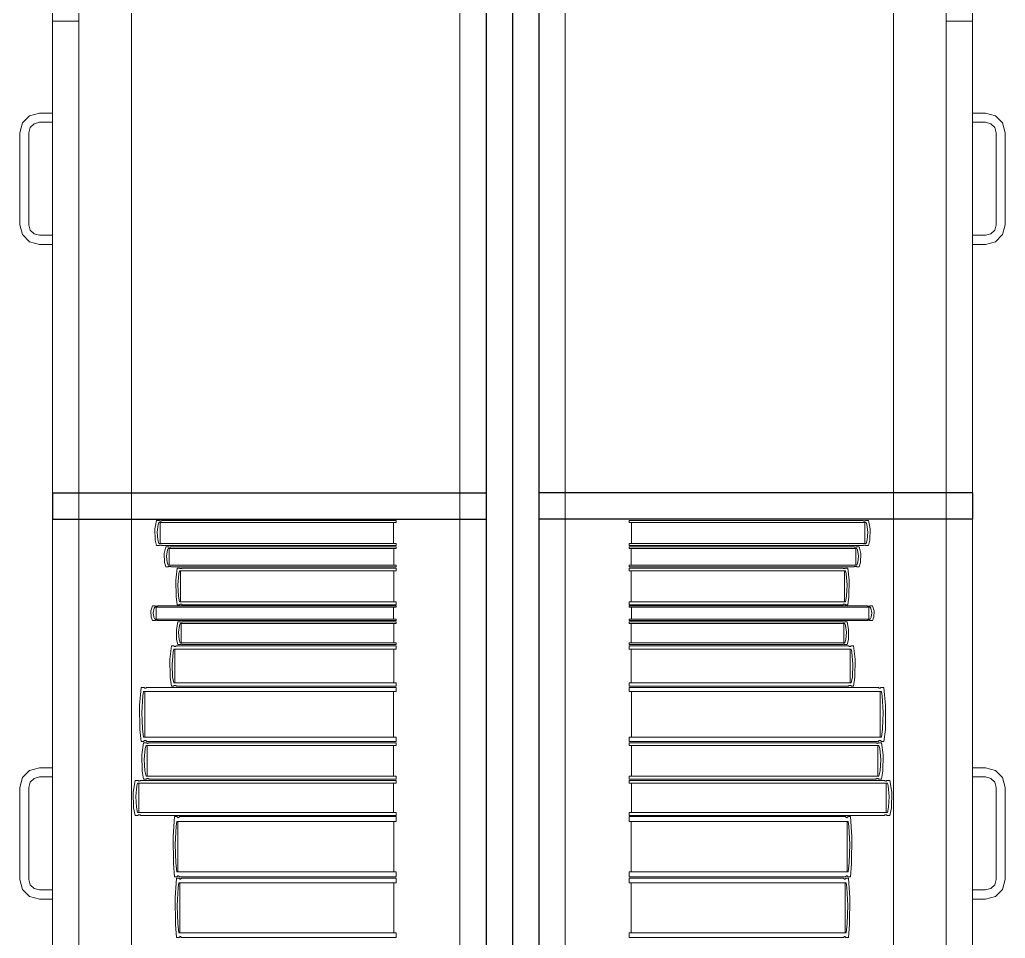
# Model space of a CAD drawing. Header units: inches. Extents: x -19 to 5698, y -728 to 92.
# Drawn here: x 288.658 to 289.408, y 17.885 to 18.584 of the extents above; entities that cross this region are included whole.
import ezdxf

# ---------------------------------------------------------------- set-up
doc = ezdxf.new("R2010")
doc.units = ezdxf.units.IN
doc.header["$MEASUREMENT"] = 0
doc.set_wipeout_variables(frame=1)
doc.linetypes.add('Wipeout_Contour', pattern=[1, 0, -1])
doc.layers.add('Interior - Mobiliario', color=7, linetype='Continuous')

msp = doc.modelspace()

# ---------------------------------------------------------------- linework, layer by layer
at = {"layer": 'Interior - Mobiliario', "color": 175, "linetype": 'Continuous', "lineweight": 13}
for p, q in [((288.70337, 17.48376), (288.70337, 18.94376)), ((289.01337, 18.94376), (289.01337, 17.48376)), ((289.05337, 18.94376), (289.05337, 17.48376)), ((289.36337, 17.48376), (289.36337, 18.94376)), ((288.68337, 18.58276), (288.70337, 18.58276)), ((289.38337, 18.58276), (289.36337, 18.58276)), ((288.66587, 18.51075), (288.66038, 18.50526)), ((288.67337, 18.51276), (288.66587, 18.51075)), ((288.68337, 18.51276), (288.67337, 18.51276)), ((288.68337, 18.50576), (288.68337, 18.51276)), ((289.38337, 18.51276), (289.39337, 18.51276)), ((289.38337, 18.50576), (289.38337, 18.51276)), ((289.39337, 18.51276), (289.40087, 18.51075)), ((289.40087, 18.51075), (289.40636, 18.50526)), ((288.66038, 18.50526), (288.65837, 18.49776)), ((288.66644, 18.50176), (288.66937, 18.50468)), ((288.66937, 18.50468), (288.67337, 18.50576)), ((288.67337, 18.50576), (288.68337, 18.50576)), ((289.39337, 18.50576), (289.38337, 18.50576)), ((289.39737, 18.50468), (289.39337, 18.50576)), ((289.4003, 18.50176), (289.39737, 18.50468)), ((289.40636, 18.50526), (289.40837, 18.49776)), ((288.65837, 18.49776), (288.65837, 18.42776)), ((288.66537, 18.49776), (288.66644, 18.50176)), ((288.66537, 18.42776), (288.66537, 18.49776)), ((289.40137, 18.49776), (289.4003, 18.50176)), ((289.40137, 18.42776), (289.40137, 18.49776)), ((289.40837, 18.49776), (289.40837, 18.42776)), ((288.65837, 18.42776), (288.66038, 18.42026)), ((288.66644, 18.42376), (288.66537, 18.42776)), ((289.4003, 18.42376), (289.40137, 18.42776)), ((289.40837, 18.42776), (289.40636, 18.42026)), ((288.66038, 18.42026), (288.66587, 18.41476)), ((288.66937, 18.42083), (288.66644, 18.42376)), ((288.67337, 18.41976), (288.66937, 18.42083)), ((289.39337, 18.41976), (289.39737, 18.42083)), ((289.39737, 18.42083), (289.4003, 18.42376)), ((289.40636, 18.42026), (289.40087, 18.41476)), ((288.66587, 18.41476), (288.67337, 18.41276)), ((288.68337, 18.41976), (288.67337, 18.41976)), ((288.67337, 18.41276), (288.68337, 18.41276)), ((288.68337, 18.41276), (288.68337, 18.41976)), ((289.38337, 18.41976), (289.39337, 18.41976)), ((289.38337, 18.41276), (289.38337, 18.41976)), ((289.39337, 18.41276), (289.38337, 18.41276)), ((289.40087, 18.41476), (289.39337, 18.41276)), ((288.76154, 18.18796), (288.76131, 18.19644)), ((288.76382, 18.1998), (288.76305, 18.19399)), ((289.30293, 18.1998), (289.30369, 18.19399)), ((289.30521, 18.18796), (289.30544, 18.19644)), ((288.76253, 18.18381), (288.76154, 18.18796)), ((288.76305, 18.19399), (288.76352, 18.18816)), ((288.76352, 18.18816), (288.76436, 18.18533)), ((289.30323, 18.18816), (289.30239, 18.18533)), ((289.30369, 18.19399), (289.30323, 18.18816)), ((289.30421, 18.18381), (289.30521, 18.18796)), ((288.76451, 18.18381), (288.76253, 18.18381)), ((288.76436, 18.18533), (288.94472, 18.18533)), ((288.76461, 18.18388), (288.76451, 18.18381)), ((288.76485, 18.184), (288.76461, 18.18388)), ((288.7651, 18.18408), (288.76485, 18.184)), ((288.76536, 18.18412), (288.7651, 18.18408)), ((288.76563, 18.18413), (288.76536, 18.18412)), ((288.76589, 18.18409), (288.76563, 18.18413)), ((288.76615, 18.18402), (288.76589, 18.18409)), ((288.76638, 18.18391), (288.76615, 18.18402)), ((288.76653, 18.18381), (288.76638, 18.18391)), ((288.94472, 18.18381), (288.76653, 18.18381)), ((288.76838, 18.17776), (288.76955, 18.18281)), ((288.76955, 18.18281), (288.77146, 18.18281)), ((288.77078, 18.18045), (288.77005, 18.17581)), ((288.7713, 18.1816), (288.77078, 18.18045)), ((288.94472, 18.1816), (288.7713, 18.1816)), ((288.77146, 18.18281), (288.7716, 18.18273)), ((288.7716, 18.18273), (288.77183, 18.18264)), ((288.77183, 18.18264), (288.77207, 18.18258)), ((288.77207, 18.18258), (288.77233, 18.18256)), ((288.77218, 18.16889), (288.77218, 18.1816)), ((288.77233, 18.18256), (288.77258, 18.18256)), ((288.77258, 18.18256), (288.77284, 18.18259)), ((288.77284, 18.18259), (288.77308, 18.18266)), ((288.77308, 18.18266), (288.7733, 18.18275)), ((288.7733, 18.18275), (288.7734, 18.18281)), ((288.7734, 18.18281), (288.94472, 18.18281)), ((288.94296, 18.1816), (288.94296, 18.16889)), ((288.94472, 18.18533), (288.94472, 18.18381)), ((288.94472, 18.18281), (288.94472, 18.1816)), ((289.30239, 18.18533), (289.12203, 18.18533)), ((289.12203, 18.18533), (289.12203, 18.18381)), ((289.12203, 18.18381), (289.30021, 18.18381)), ((289.29335, 18.18281), (289.12203, 18.18281)), ((289.12203, 18.18281), (289.12203, 18.1816)), ((289.12203, 18.1816), (289.29544, 18.1816)), ((289.12378, 18.1816), (289.12378, 18.16889)), ((289.29345, 18.18275), (289.29335, 18.18281)), ((289.29367, 18.18266), (289.29345, 18.18275)), ((289.29391, 18.18259), (289.29367, 18.18266)), ((289.29416, 18.18256), (289.29391, 18.18259)), ((289.29442, 18.18256), (289.29416, 18.18256)), ((289.29468, 18.18258), (289.29442, 18.18256)), ((289.29457, 18.16889), (289.29457, 18.1816)), ((289.29492, 18.18264), (289.29468, 18.18258)), ((289.29515, 18.18273), (289.29492, 18.18264)), ((289.29529, 18.18281), (289.29515, 18.18273)), ((289.29719, 18.18281), (289.29529, 18.18281)), ((289.29544, 18.1816), (289.29596, 18.18045)), ((289.29596, 18.18045), (289.29669, 18.17581)), ((289.29837, 18.17776), (289.29719, 18.18281)), ((289.30021, 18.18381), (289.30036, 18.18391)), ((289.30036, 18.18391), (289.3006, 18.18402)), ((289.3006, 18.18402), (289.30085, 18.18409)), ((289.30085, 18.18409), (289.30112, 18.18413)), ((289.30112, 18.18413), (289.30139, 18.18412)), ((289.30139, 18.18412), (289.30165, 18.18408)), ((289.30165, 18.18408), (289.3019, 18.184)), ((289.3019, 18.184), (289.30213, 18.18388)), ((289.30213, 18.18388), (289.30223, 18.18381)), ((289.30223, 18.18381), (289.30421, 18.18381)), ((288.76859, 18.171), (288.76838, 18.17776)), ((288.77005, 18.17581), (288.7705, 18.17116)), ((289.29669, 18.17581), (289.29625, 18.17116)), ((289.29815, 18.171), (289.29837, 18.17776)), ((288.76955, 18.16768), (288.76859, 18.171)), ((288.77146, 18.16768), (288.76955, 18.16768)), ((288.7705, 18.17116), (288.7713, 18.16889)), ((288.7713, 18.16889), (288.94472, 18.16889)), ((288.77155, 18.16774), (288.77146, 18.16768)), ((288.77177, 18.16783), (288.77155, 18.16774)), ((288.77202, 18.1679), (288.77177, 18.16783)), ((288.77227, 18.16793), (288.77202, 18.1679)), ((288.77253, 18.16794), (288.77227, 18.16793)), ((288.77278, 18.16791), (288.77253, 18.16794)), ((288.77303, 18.16785), (288.77278, 18.16791)), ((288.77325, 18.16776), (288.77303, 18.16785)), ((288.7734, 18.16768), (288.77325, 18.16776)), ((288.94472, 18.16768), (288.7734, 18.16768)), ((288.77712, 18.15738), (288.77824, 18.16668)), ((288.77824, 18.16668), (288.78004, 18.16668)), ((288.78004, 18.16668), (288.78018, 18.16653)), ((288.78018, 18.16653), (288.7804, 18.16637)), ((288.7804, 18.16637), (288.78063, 18.16627)), ((288.78063, 18.16627), (288.78087, 18.16622)), ((288.78087, 18.16622), (288.78112, 18.16622)), ((288.78112, 18.16622), (288.78136, 18.16629)), ((288.78136, 18.16629), (288.78159, 18.1664)), ((288.78159, 18.1664), (288.7818, 18.16657)), ((288.7818, 18.16657), (288.78189, 18.16668)), ((288.78189, 18.16668), (288.94472, 18.16668)), ((288.94472, 18.16889), (288.94472, 18.16768)), ((288.94472, 18.16668), (288.94472, 18.16445)), ((289.29544, 18.16889), (289.12203, 18.16889)), ((289.12203, 18.16889), (289.12203, 18.16768)), ((289.12203, 18.16768), (289.29335, 18.16768)), ((289.28486, 18.16668), (289.12203, 18.16668)), ((289.12203, 18.16668), (289.12203, 18.16445)), ((289.28495, 18.16657), (289.28486, 18.16668)), ((289.28516, 18.1664), (289.28495, 18.16657)), ((289.28539, 18.16629), (289.28516, 18.1664)), ((289.28563, 18.16622), (289.28539, 18.16629)), ((289.28587, 18.16622), (289.28563, 18.16622)), ((289.28612, 18.16627), (289.28587, 18.16622)), ((289.28635, 18.16637), (289.28612, 18.16627)), ((289.28656, 18.16653), (289.28635, 18.16637)), ((289.2867, 18.16668), (289.28656, 18.16653)), ((289.28851, 18.16668), (289.2867, 18.16668)), ((289.28963, 18.15738), (289.28851, 18.16668)), ((289.29335, 18.16768), (289.29349, 18.16776)), ((289.29349, 18.16776), (289.29372, 18.16785)), ((289.29372, 18.16785), (289.29396, 18.16791)), ((289.29396, 18.16791), (289.29422, 18.16794)), ((289.29422, 18.16794), (289.29448, 18.16793)), ((289.29448, 18.16793), (289.29473, 18.1679)), ((289.29473, 18.1679), (289.29497, 18.16783)), ((289.29497, 18.16783), (289.29519, 18.16774)), ((289.29519, 18.16774), (289.29529, 18.16768)), ((289.29529, 18.16768), (289.29719, 18.16768)), ((289.29625, 18.17116), (289.29544, 18.16889)), ((289.29719, 18.16768), (289.29815, 18.171)), ((288.77941, 18.16234), (288.77871, 18.15379)), ((288.7799, 18.16445), (288.77941, 18.16234)), ((288.94472, 18.16445), (288.7799, 18.16445)), ((288.78073, 18.14103), (288.78073, 18.16445)), ((288.94305, 18.16445), (288.94305, 18.14103)), ((289.12203, 18.16445), (289.28685, 18.16445)), ((289.12369, 18.16445), (289.12369, 18.14103)), ((289.28601, 18.14103), (289.28601, 18.16445)), ((289.28685, 18.16445), (289.28734, 18.16234)), ((289.28734, 18.16234), (289.28803, 18.15379)), ((288.77732, 18.14492), (288.77712, 18.15738)), ((288.77871, 18.15379), (288.77913, 18.14521)), ((289.28803, 18.15379), (289.28761, 18.14521)), ((289.28942, 18.14492), (289.28963, 18.15738)), ((288.77824, 18.1388), (288.77732, 18.14492)), ((288.77913, 18.14521), (288.7799, 18.14103)), ((289.28761, 18.14521), (289.28685, 18.14103)), ((289.28851, 18.1388), (289.28942, 18.14492)), ((288.75807, 18.13413), (288.75931, 18.1378)), ((288.75931, 18.1378), (288.76133, 18.1378)), ((288.76062, 18.13609), (288.75984, 18.13271)), ((288.76117, 18.13692), (288.76062, 18.13609)), ((288.94472, 18.13692), (288.76117, 18.13692)), ((288.76133, 18.1378), (288.76148, 18.13774)), ((288.76148, 18.13774), (288.76172, 18.13768)), ((288.76172, 18.13768), (288.76198, 18.13764)), ((288.76198, 18.13764), (288.76225, 18.13762)), ((288.7621, 18.12767), (288.7621, 18.13692)), ((288.76225, 18.13762), (288.76252, 18.13762)), ((288.76252, 18.13762), (288.76279, 18.13765)), ((288.76279, 18.13765), (288.76305, 18.13769)), ((288.76305, 18.13769), (288.76328, 18.13776)), ((288.76328, 18.13776), (288.76338, 18.1378)), ((288.76338, 18.1378), (288.94472, 18.1378)), ((288.78004, 18.1388), (288.77824, 18.1388)), ((288.7799, 18.14103), (288.94472, 18.14103)), ((288.78014, 18.13891), (288.78004, 18.1388)), ((288.78035, 18.13908), (288.78014, 18.13891)), ((288.78058, 18.1392), (288.78035, 18.13908)), ((288.78082, 18.13926), (288.78058, 18.1392)), ((288.78106, 18.13927), (288.78082, 18.13926)), ((288.78131, 18.13922), (288.78106, 18.13927)), ((288.78154, 18.13911), (288.78131, 18.13922)), ((288.78175, 18.13895), (288.78154, 18.13911)), ((288.78189, 18.1388), (288.78175, 18.13895)), ((288.94472, 18.1388), (288.78189, 18.1388)), ((288.94286, 18.13692), (288.94286, 18.12767)), ((288.94472, 18.14103), (288.94472, 18.1388)), ((288.94472, 18.1378), (288.94472, 18.13692)), ((289.28685, 18.14103), (289.12203, 18.14103)), ((289.12203, 18.14103), (289.12203, 18.1388)), ((289.12203, 18.1388), (289.28486, 18.1388)), ((289.30336, 18.1378), (289.12203, 18.1378)), ((289.12203, 18.1378), (289.12203, 18.13692)), ((289.12203, 18.13692), (289.30558, 18.13692)), ((289.12388, 18.13692), (289.12388, 18.12767)), ((289.28486, 18.1388), (289.28499, 18.13895)), ((289.28499, 18.13895), (289.28521, 18.13911)), ((289.28521, 18.13911), (289.28544, 18.13922)), ((289.28544, 18.13922), (289.28568, 18.13927)), ((289.28568, 18.13927), (289.28593, 18.13926)), ((289.28593, 18.13926), (289.28617, 18.1392)), ((289.28617, 18.1392), (289.2864, 18.13908)), ((289.2864, 18.13908), (289.28661, 18.13891)), ((289.28661, 18.13891), (289.2867, 18.1388)), ((289.2867, 18.1388), (289.28851, 18.1388)), ((289.30347, 18.13776), (289.30336, 18.1378)), ((289.3037, 18.13769), (289.30347, 18.13776)), ((289.30395, 18.13765), (289.3037, 18.13769)), ((289.30422, 18.13762), (289.30395, 18.13765)), ((289.3045, 18.13762), (289.30422, 18.13762)), ((289.30477, 18.13764), (289.3045, 18.13762)), ((289.30465, 18.12767), (289.30465, 18.13692)), ((289.30502, 18.13768), (289.30477, 18.13764)), ((289.30526, 18.13774), (289.30502, 18.13768)), ((289.30542, 18.1378), (289.30526, 18.13774)), ((289.30743, 18.1378), (289.30542, 18.1378)), ((289.30558, 18.13692), (289.30613, 18.13609)), ((289.30613, 18.13609), (289.3069, 18.13271)), ((289.30868, 18.13413), (289.30743, 18.1378)), ((288.7583, 18.1292), (288.75807, 18.13413)), ((288.75931, 18.12679), (288.7583, 18.1292)), ((288.75984, 18.13271), (288.76032, 18.12932)), ((288.76032, 18.12932), (288.76117, 18.12767)), ((288.76117, 18.12767), (288.94472, 18.12767)), ((288.94472, 18.12767), (288.94472, 18.12679)), ((289.30558, 18.12767), (289.12203, 18.12767)), ((289.12203, 18.12767), (289.12203, 18.12679)), ((289.30643, 18.12932), (289.30558, 18.12767)), ((289.3069, 18.13271), (289.30643, 18.12932)), ((289.30743, 18.12679), (289.30845, 18.1292)), ((289.30845, 18.1292), (289.30868, 18.13413)), ((288.76133, 18.12679), (288.75931, 18.12679)), ((288.76143, 18.12683), (288.76133, 18.12679)), ((288.76167, 18.1269), (288.76143, 18.12683)), ((288.76192, 18.12695), (288.76167, 18.1269)), ((288.76219, 18.12697), (288.76192, 18.12695)), ((288.76246, 18.12697), (288.76219, 18.12697)), ((288.76273, 18.12695), (288.76246, 18.12697)), ((288.76299, 18.12691), (288.76273, 18.12695)), ((288.76323, 18.12685), (288.76299, 18.12691)), ((288.76338, 18.12679), (288.76323, 18.12685)), ((288.94472, 18.12679), (288.76338, 18.12679)), ((288.77758, 18.12), (288.7787, 18.12579)), ((288.7787, 18.12579), (288.7805, 18.12579)), ((288.77987, 18.12308), (288.77917, 18.11776)), ((288.78036, 18.1244), (288.77987, 18.12308)), ((288.94472, 18.1244), (288.78036, 18.1244)), ((288.7805, 18.12579), (288.78064, 18.1257)), ((288.78064, 18.1257), (288.78085, 18.1256)), ((288.78085, 18.1256), (288.78108, 18.12553)), ((288.78108, 18.12553), (288.78133, 18.1255)), ((288.78119, 18.10982), (288.78119, 18.1244)), ((288.78133, 18.1255), (288.78157, 18.1255)), ((288.78157, 18.1255), (288.78181, 18.12554)), ((288.78181, 18.12554), (288.78204, 18.12562)), ((288.78204, 18.12562), (288.78225, 18.12572)), ((288.78225, 18.12572), (288.78234, 18.12579)), ((288.78234, 18.12579), (288.94472, 18.12579)), ((288.94306, 18.1244), (288.94306, 18.10982)), ((288.94472, 18.12579), (288.94472, 18.1244)), ((289.12203, 18.12679), (289.30336, 18.12679)), ((289.2844, 18.12579), (289.12203, 18.12579)), ((289.12203, 18.12579), (289.12203, 18.1244)), ((289.12203, 18.1244), (289.28639, 18.1244)), ((289.12369, 18.1244), (289.12369, 18.10982)), ((289.2845, 18.12572), (289.2844, 18.12579)), ((289.28471, 18.12562), (289.2845, 18.12572)), ((289.28493, 18.12554), (289.28471, 18.12562)), ((289.28517, 18.1255), (289.28493, 18.12554)), ((289.28542, 18.1255), (289.28517, 18.1255)), ((289.28566, 18.12553), (289.28542, 18.1255)), ((289.28556, 18.10982), (289.28556, 18.1244)), ((289.28589, 18.1256), (289.28566, 18.12553)), ((289.28611, 18.1257), (289.28589, 18.1256)), ((289.28624, 18.12579), (289.28611, 18.1257)), ((289.28805, 18.12579), (289.28624, 18.12579)), ((289.28639, 18.1244), (289.28688, 18.12308)), ((289.28688, 18.12308), (289.28757, 18.11776)), ((289.28916, 18.12), (289.28805, 18.12579)), ((289.30336, 18.12679), (289.30351, 18.12685)), ((289.30351, 18.12685), (289.30375, 18.12691)), ((289.30375, 18.12691), (289.30401, 18.12695)), ((289.30401, 18.12695), (289.30428, 18.12697)), ((289.30428, 18.12697), (289.30456, 18.12697)), ((289.30456, 18.12697), (289.30482, 18.12695)), ((289.30482, 18.12695), (289.30508, 18.1269)), ((289.30508, 18.1269), (289.30531, 18.12683)), ((289.30531, 18.12683), (289.30542, 18.12679)), ((289.30542, 18.12679), (289.30743, 18.12679)), ((288.77779, 18.11224), (288.77758, 18.12)), ((288.77917, 18.11776), (288.77959, 18.11242)), ((289.28757, 18.11776), (289.28715, 18.11242)), ((289.28896, 18.11224), (289.28916, 18.12)), ((288.77268, 18.09725), (288.77382, 18.10743)), ((288.77382, 18.10743), (288.77568, 18.10743)), ((288.77568, 18.10743), (288.77582, 18.10726)), ((288.77582, 18.10726), (288.77604, 18.10709)), ((288.77604, 18.10709), (288.77628, 18.10697)), ((288.77628, 18.10697), (288.77653, 18.10692)), ((288.77653, 18.10692), (288.77678, 18.10692)), ((288.77678, 18.10692), (288.77703, 18.10699)), ((288.77703, 18.10699), (288.77726, 18.10712)), ((288.77726, 18.10712), (288.77748, 18.10731)), ((288.77748, 18.10731), (288.77757, 18.10743)), ((288.77757, 18.10743), (288.94472, 18.10743)), ((288.7787, 18.10843), (288.77779, 18.11224)), ((288.7805, 18.10843), (288.7787, 18.10843)), ((288.77959, 18.11242), (288.78036, 18.10982)), ((288.78036, 18.10982), (288.94472, 18.10982)), ((288.78059, 18.1085), (288.7805, 18.10843)), ((288.7808, 18.1086), (288.78059, 18.1085)), ((288.78103, 18.10867), (288.7808, 18.1086)), ((288.78127, 18.10871), (288.78103, 18.10867)), ((288.78152, 18.10872), (288.78127, 18.10871)), ((288.78176, 18.10869), (288.78152, 18.10872)), ((288.78199, 18.10862), (288.78176, 18.10869)), ((288.7822, 18.10852), (288.78199, 18.10862)), ((288.78234, 18.10843), (288.7822, 18.10852)), ((288.94472, 18.10843), (288.78234, 18.10843)), ((288.94472, 18.10982), (288.94472, 18.10843)), ((288.94472, 18.10743), (288.94472, 18.10499)), ((289.28639, 18.10982), (289.12203, 18.10982)), ((289.12203, 18.10982), (289.12203, 18.10843)), ((289.12203, 18.10843), (289.2844, 18.10843)), ((289.28917, 18.10743), (289.12203, 18.10743)), ((289.12203, 18.10743), (289.12203, 18.10499)), ((289.2844, 18.10843), (289.28454, 18.10852)), ((289.28454, 18.10852), (289.28475, 18.10862)), ((289.28475, 18.10862), (289.28499, 18.10869)), ((289.28499, 18.10869), (289.28523, 18.10872)), ((289.28523, 18.10872), (289.28547, 18.10871)), ((289.28547, 18.10871), (289.28571, 18.10867)), ((289.28571, 18.10867), (289.28594, 18.1086)), ((289.28594, 18.1086), (289.28615, 18.1085)), ((289.28615, 18.1085), (289.28624, 18.10843)), ((289.28624, 18.10843), (289.28805, 18.10843)), ((289.28715, 18.11242), (289.28639, 18.10982)), ((289.28805, 18.10843), (289.28896, 18.11224)), ((289.28927, 18.10731), (289.28917, 18.10743)), ((289.28948, 18.10712), (289.28927, 18.10731)), ((289.28972, 18.10699), (289.28948, 18.10712)), ((289.28996, 18.10692), (289.28972, 18.10699)), ((289.29022, 18.10692), (289.28996, 18.10692)), ((289.29046, 18.10697), (289.29022, 18.10692)), ((289.2907, 18.10709), (289.29046, 18.10697)), ((289.29092, 18.10726), (289.2907, 18.10709)), ((289.29106, 18.10743), (289.29092, 18.10726)), ((289.29292, 18.10743), (289.29106, 18.10743)), ((289.29407, 18.09725), (289.29292, 18.10743)), ((288.77503, 18.10267), (288.77431, 18.09332)), ((288.77553, 18.10499), (288.77503, 18.10267)), ((288.94472, 18.10499), (288.77553, 18.10499)), ((288.77639, 18.07936), (288.77639, 18.10499)), ((288.94301, 18.10499), (288.94301, 18.07936)), ((289.12203, 18.10499), (289.29121, 18.10499)), ((289.12374, 18.10499), (289.12374, 18.07936)), ((289.29036, 18.07936), (289.29036, 18.10499)), ((289.29121, 18.10499), (289.29172, 18.10267)), ((289.29172, 18.10267), (289.29243, 18.09332)), ((288.77289, 18.08361), (288.77268, 18.09725)), ((288.77431, 18.09332), (288.77475, 18.08393)), ((289.29243, 18.09332), (289.292, 18.08393)), ((289.29386, 18.08361), (289.29407, 18.09725)), ((288.77382, 18.07692), (288.77289, 18.08361)), ((288.77475, 18.08393), (288.77553, 18.07936)), ((289.292, 18.08393), (289.29121, 18.07936)), ((289.29292, 18.07692), (289.29386, 18.08361)), ((288.74941, 18.0622), (288.75072, 18.07592)), ((288.75072, 18.07592), (288.75283, 18.07592)), ((288.75283, 18.07592), (288.75299, 18.0757)), ((288.75299, 18.0757), (288.75324, 18.07546)), ((288.75324, 18.07546), (288.75351, 18.07531)), ((288.75351, 18.07531), (288.75379, 18.07523)), ((288.75379, 18.07523), (288.75407, 18.07524)), ((288.75407, 18.07524), (288.75436, 18.07534)), ((288.75436, 18.07534), (288.75462, 18.07551)), ((288.75462, 18.07551), (288.75487, 18.07576)), ((288.75487, 18.07576), (288.75497, 18.07592)), ((288.75497, 18.07592), (288.94472, 18.07592)), ((288.77568, 18.07692), (288.77382, 18.07692)), ((288.77553, 18.07936), (288.94472, 18.07936)), ((288.77578, 18.07704), (288.77568, 18.07692)), ((288.77599, 18.07722), (288.77578, 18.07704)), ((288.77623, 18.07735), (288.77599, 18.07722)), ((288.77647, 18.07742), (288.77623, 18.07735)), ((288.77673, 18.07743), (288.77647, 18.07742)), ((288.77698, 18.07737), (288.77673, 18.07743)), ((288.77721, 18.07726), (288.77698, 18.07737)), ((288.77743, 18.07708), (288.77721, 18.07726)), ((288.77757, 18.07692), (288.77743, 18.07708)), ((288.94472, 18.07692), (288.77757, 18.07692)), ((288.94472, 18.07936), (288.94472, 18.07692)), ((288.94472, 18.07592), (288.94472, 18.07263)), ((289.29121, 18.07936), (289.12203, 18.07936)), ((289.12203, 18.07936), (289.12203, 18.07692)), ((289.12203, 18.07692), (289.28917, 18.07692)), ((289.31177, 18.07592), (289.12203, 18.07592)), ((289.12203, 18.07592), (289.12203, 18.07263)), ((289.28917, 18.07692), (289.28931, 18.07708)), ((289.28931, 18.07708), (289.28953, 18.07726)), ((289.28953, 18.07726), (289.28977, 18.07737)), ((289.28977, 18.07737), (289.29002, 18.07743)), ((289.29002, 18.07743), (289.29027, 18.07742)), ((289.29027, 18.07742), (289.29052, 18.07735)), ((289.29052, 18.07735), (289.29075, 18.07722)), ((289.29075, 18.07722), (289.29097, 18.07704)), ((289.29097, 18.07704), (289.29106, 18.07692)), ((289.29106, 18.07692), (289.29292, 18.07692)), ((289.31188, 18.07576), (289.31177, 18.07592)), ((289.31212, 18.07551), (289.31188, 18.07576)), ((289.31239, 18.07534), (289.31212, 18.07551)), ((289.31267, 18.07524), (289.31239, 18.07534)), ((289.31296, 18.07523), (289.31267, 18.07524)), ((289.31324, 18.07531), (289.31296, 18.07523)), ((289.31351, 18.07546), (289.31324, 18.07531)), ((289.31376, 18.0757), (289.31351, 18.07546)), ((289.31392, 18.07592), (289.31376, 18.0757)), ((289.31603, 18.07592), (289.31392, 18.07592)), ((289.31733, 18.0622), (289.31603, 18.07592)), ((288.75208, 18.06951), (288.75127, 18.0569)), ((288.75266, 18.07263), (288.75208, 18.06951)), ((288.94472, 18.07263), (288.75266, 18.07263)), ((288.75363, 18.03808), (288.75363, 18.07263)), ((288.94278, 18.07263), (288.94278, 18.03808)), ((289.12203, 18.07263), (289.31409, 18.07263)), ((289.12397, 18.07263), (289.12397, 18.03808)), ((289.31312, 18.03808), (289.31312, 18.07263)), ((289.31409, 18.07263), (289.31466, 18.06951)), ((289.31466, 18.06951), (289.31547, 18.0569)), ((288.74966, 18.04381), (288.74941, 18.0622)), ((289.31709, 18.04381), (289.31733, 18.0622)), ((288.75127, 18.0569), (288.75177, 18.04424)), ((289.31547, 18.0569), (289.31498, 18.04424)), ((288.75072, 18.03478), (288.74966, 18.04381)), ((288.75177, 18.04424), (288.75266, 18.03808)), ((288.75266, 18.03808), (288.94472, 18.03808)), ((288.94472, 18.03808), (288.94472, 18.03478)), ((289.31409, 18.03808), (289.12203, 18.03808)), ((289.12203, 18.03808), (289.12203, 18.03478)), ((289.31498, 18.04424), (289.31409, 18.03808)), ((289.31603, 18.03478), (289.31709, 18.04381)), ((288.75283, 18.03478), (288.75072, 18.03478)), ((288.75127, 18.02456), (288.75256, 18.03378)), ((288.75256, 18.03378), (288.75465, 18.03378)), ((288.75293, 18.03494), (288.75283, 18.03478)), ((288.75318, 18.03519), (288.75293, 18.03494)), ((288.75345, 18.03537), (288.75318, 18.03519)), ((288.75373, 18.03546), (288.75345, 18.03537)), ((288.75401, 18.03547), (288.75373, 18.03546)), ((288.75448, 18.03157), (288.75391, 18.02947)), ((288.75429, 18.0354), (288.75401, 18.03547)), ((288.75456, 18.03524), (288.75429, 18.0354)), ((288.94472, 18.03157), (288.75448, 18.03157)), ((288.75481, 18.035), (288.75456, 18.03524)), ((288.75465, 18.03378), (288.75481, 18.03364)), ((288.75497, 18.03478), (288.75481, 18.035)), ((288.75481, 18.03364), (288.75505, 18.03348)), ((288.94472, 18.03478), (288.75497, 18.03478)), ((288.75505, 18.03348), (288.75532, 18.03337)), ((288.75532, 18.03337), (288.7556, 18.03332)), ((288.75544, 18.00833), (288.75544, 18.03157)), ((288.7556, 18.03332), (288.75588, 18.03333)), ((288.75588, 18.03333), (288.75616, 18.03339)), ((288.75616, 18.03339), (288.75643, 18.03351)), ((288.75643, 18.03351), (288.75667, 18.03368)), ((288.75667, 18.03368), (288.75678, 18.03378)), ((288.75678, 18.03378), (288.94472, 18.03378)), ((288.94279, 18.03157), (288.94279, 18.00833)), ((288.94472, 18.03378), (288.94472, 18.03157)), ((289.12203, 18.03478), (289.31177, 18.03478)), ((289.30997, 18.03378), (289.12203, 18.03378)), ((289.12203, 18.03378), (289.12203, 18.03157)), ((289.12203, 18.03157), (289.31227, 18.03157)), ((289.12395, 18.03157), (289.12395, 18.00833)), ((289.31008, 18.03368), (289.30997, 18.03378)), ((289.31032, 18.03351), (289.31008, 18.03368)), ((289.31058, 18.03339), (289.31032, 18.03351)), ((289.31086, 18.03333), (289.31058, 18.03339)), ((289.31114, 18.03332), (289.31086, 18.03333)), ((289.31142, 18.03337), (289.31114, 18.03332)), ((289.3113, 18.00833), (289.3113, 18.03157)), ((289.31169, 18.03348), (289.31142, 18.03337)), ((289.31194, 18.03364), (289.31169, 18.03348)), ((289.31177, 18.03478), (289.31193, 18.035)), ((289.31193, 18.035), (289.31218, 18.03524)), ((289.3121, 18.03378), (289.31194, 18.03364)), ((289.31419, 18.03378), (289.3121, 18.03378)), ((289.31218, 18.03524), (289.31245, 18.0354)), ((289.31227, 18.03157), (289.31284, 18.02947)), ((289.31245, 18.0354), (289.31273, 18.03547)), ((289.31273, 18.03547), (289.31302, 18.03546)), ((289.31302, 18.03546), (289.3133, 18.03537)), ((289.3133, 18.03537), (289.31357, 18.03519)), ((289.31357, 18.03519), (289.31381, 18.03494)), ((289.31381, 18.03494), (289.31392, 18.03478)), ((289.31392, 18.03478), (289.31603, 18.03478)), ((289.31548, 18.02456), (289.31419, 18.03378)), ((288.75151, 18.01218), (288.75127, 18.02456)), ((288.75391, 18.02947), (288.75311, 18.02099)), ((289.31284, 18.02947), (289.31364, 18.02099)), ((289.31524, 18.01218), (289.31548, 18.02456)), ((288.75311, 18.02099), (288.7536, 18.01247)), ((289.31364, 18.02099), (289.31315, 18.01247)), ((288.66038, 18.00726), (288.66587, 18.01275)), ((288.66587, 18.01275), (288.67337, 18.01476)), ((288.67337, 18.00776), (288.66937, 18.00668)), ((288.67337, 18.01476), (288.68337, 18.01476)), ((288.68337, 18.00776), (288.67337, 18.00776)), ((288.68337, 18.01476), (288.68337, 18.00776)), ((288.75256, 18.00612), (288.75151, 18.01218)), ((288.7536, 18.01247), (288.75448, 18.00833)), ((288.75448, 18.00833), (288.94472, 18.00833)), ((288.94472, 18.00833), (288.94472, 18.00612)), ((289.31227, 18.00833), (289.12203, 18.00833)), ((289.12203, 18.00833), (289.12203, 18.00612)), ((289.31315, 18.01247), (289.31227, 18.00833)), ((289.31419, 18.00612), (289.31524, 18.01218)), ((289.39337, 18.01476), (289.38337, 18.01476)), ((289.38337, 18.01476), (289.38337, 18.00776)), ((289.38337, 18.00776), (289.39337, 18.00776)), ((289.40087, 18.01275), (289.39337, 18.01476)), ((289.39337, 18.00776), (289.39737, 18.00668)), ((289.40636, 18.00726), (289.40087, 18.01275)), ((288.65837, 17.99976), (288.66038, 18.00726)), ((288.66644, 18.00376), (288.66537, 17.99976)), ((288.66937, 18.00668), (288.66644, 18.00376)), ((288.74481, 17.99625), (288.74614, 18.00512)), ((288.74614, 18.00512), (288.7483, 18.00512)), ((288.74754, 18.00097), (288.74671, 17.99283)), ((288.74813, 18.00299), (288.74754, 18.00097)), ((288.94472, 18.00299), (288.74813, 18.00299)), ((288.7483, 18.00512), (288.74846, 18.00497)), ((288.74846, 18.00497), (288.74872, 18.00482)), ((288.74872, 18.00482), (288.749, 18.00472)), ((288.749, 18.00472), (288.74929, 18.00467)), ((288.74912, 17.98067), (288.74912, 18.00299)), ((288.74929, 18.00467), (288.74958, 18.00468)), ((288.74958, 18.00468), (288.74986, 18.00474)), ((288.74986, 18.00474), (288.75014, 18.00485)), ((288.75014, 18.00485), (288.75039, 18.00501)), ((288.75039, 18.00501), (288.7505, 18.00512)), ((288.7505, 18.00512), (288.94472, 18.00512)), ((288.75465, 18.00612), (288.75256, 18.00612)), ((288.75475, 18.00622), (288.75465, 18.00612)), ((288.755, 18.00639), (288.75475, 18.00622)), ((288.75526, 18.00651), (288.755, 18.00639)), ((288.75554, 18.00657), (288.75526, 18.00651)), ((288.75582, 18.00658), (288.75554, 18.00657)), ((288.7561, 18.00653), (288.75582, 18.00658)), ((288.75637, 18.00642), (288.7561, 18.00653)), ((288.75662, 18.00626), (288.75637, 18.00642)), ((288.75678, 18.00612), (288.75662, 18.00626)), ((288.94472, 18.00612), (288.75678, 18.00612)), ((288.94273, 18.00299), (288.94273, 17.98067)), ((288.94472, 18.00512), (288.94472, 18.00299)), ((289.12203, 18.00612), (289.30997, 18.00612)), ((289.31625, 18.00512), (289.12203, 18.00512)), ((289.12203, 18.00512), (289.12203, 18.00299)), ((289.12203, 18.00299), (289.31862, 18.00299)), ((289.12402, 18.00299), (289.12402, 17.98067)), ((289.30997, 18.00612), (289.31013, 18.00626)), ((289.31013, 18.00626), (289.31038, 18.00642)), ((289.31038, 18.00642), (289.31064, 18.00653)), ((289.31064, 18.00653), (289.31092, 18.00658)), ((289.31092, 18.00658), (289.31121, 18.00657)), ((289.31121, 18.00657), (289.31148, 18.00651)), ((289.31148, 18.00651), (289.31175, 18.00639)), ((289.31175, 18.00639), (289.31199, 18.00622)), ((289.31199, 18.00622), (289.3121, 18.00612)), ((289.3121, 18.00612), (289.31419, 18.00612)), ((289.31636, 18.00501), (289.31625, 18.00512)), ((289.31661, 18.00485), (289.31636, 18.00501)), ((289.31688, 18.00474), (289.31661, 18.00485)), ((289.31717, 18.00468), (289.31688, 18.00474)), ((289.31746, 18.00467), (289.31717, 18.00468)), ((289.31775, 18.00472), (289.31746, 18.00467)), ((289.31763, 17.98067), (289.31763, 18.00299)), ((289.31803, 18.00482), (289.31775, 18.00472)), ((289.31828, 18.00497), (289.31803, 18.00482)), ((289.31845, 18.00512), (289.31828, 18.00497)), ((289.3206, 18.00512), (289.31845, 18.00512)), ((289.31862, 18.00299), (289.31921, 18.00097)), ((289.31921, 18.00097), (289.32004, 17.99283)), ((289.32194, 17.99625), (289.3206, 18.00512)), ((289.39737, 18.00668), (289.4003, 18.00376)), ((289.4003, 18.00376), (289.40137, 17.99976)), ((289.40837, 17.99976), (289.40636, 18.00726)), ((288.65837, 17.92976), (288.65837, 17.99976)), ((288.66537, 17.99976), (288.66537, 17.92976)), ((288.74505, 17.98437), (288.74481, 17.99625)), ((288.74671, 17.99283), (288.74721, 17.98465)), ((289.32004, 17.99283), (289.31953, 17.98465)), ((289.32169, 17.98437), (289.32194, 17.99625)), ((289.40137, 17.99976), (289.40137, 17.92976)), ((289.40837, 17.92976), (289.40837, 17.99976)), ((288.74614, 17.97855), (288.74505, 17.98437)), ((288.7483, 17.97855), (288.74614, 17.97855)), ((288.74721, 17.98465), (288.74813, 17.98067)), ((288.74813, 17.98067), (288.94472, 17.98067)), ((288.74841, 17.97865), (288.7483, 17.97855)), ((288.74866, 17.97881), (288.74841, 17.97865)), ((288.74893, 17.97892), (288.74866, 17.97881)), ((288.74922, 17.97898), (288.74893, 17.97892)), ((288.74951, 17.97899), (288.74922, 17.97898)), ((288.7498, 17.97894), (288.74951, 17.97899)), ((288.75008, 17.97884), (288.7498, 17.97894)), ((288.75034, 17.97869), (288.75008, 17.97884)), ((288.7505, 17.97855), (288.75034, 17.97869)), ((288.94472, 17.97855), (288.7505, 17.97855)), ((288.77509, 17.9623), (288.77623, 17.97755)), ((288.77623, 17.97755), (288.77806, 17.97755)), ((288.77806, 17.97755), (288.7782, 17.9773)), ((288.77983, 17.97737), (288.77992, 17.97755)), ((288.77992, 17.97755), (288.94472, 17.97755)), ((288.94472, 17.98067), (288.94472, 17.97855)), ((288.94472, 17.97755), (288.94472, 17.97389)), ((289.31862, 17.98067), (289.12203, 17.98067)), ((289.12203, 17.98067), (289.12203, 17.97855)), ((289.12203, 17.97855), (289.31625, 17.97855)), ((289.28682, 17.97755), (289.12203, 17.97755)), ((289.12203, 17.97755), (289.12203, 17.97389)), ((289.28692, 17.97737), (289.28682, 17.97755)), ((289.28869, 17.97755), (289.28855, 17.9773)), ((289.29052, 17.97755), (289.28869, 17.97755)), ((289.29165, 17.9623), (289.29052, 17.97755)), ((289.31625, 17.97855), (289.31641, 17.97869)), ((289.31641, 17.97869), (289.31667, 17.97884)), ((289.31667, 17.97884), (289.31694, 17.97894)), ((289.31694, 17.97894), (289.31723, 17.97899)), ((289.31723, 17.97899), (289.31752, 17.97898)), ((289.31752, 17.97898), (289.31781, 17.97892)), ((289.31781, 17.97892), (289.31808, 17.97881)), ((289.31808, 17.97881), (289.31834, 17.97865)), ((289.31834, 17.97865), (289.31845, 17.97855)), ((289.31845, 17.97855), (289.3206, 17.97855)), ((289.31953, 17.98465), (289.31862, 17.98067)), ((289.3206, 17.97855), (289.32169, 17.98437)), ((288.77741, 17.97042), (288.77671, 17.9564)), ((288.77791, 17.97389), (288.77741, 17.97042)), ((288.94472, 17.97389), (288.77791, 17.97389)), ((288.7782, 17.9773), (288.77841, 17.97704)), ((288.77841, 17.97704), (288.77865, 17.97686)), ((288.77865, 17.97686), (288.77889, 17.97678)), ((288.77875, 17.93548), (288.77875, 17.97389)), ((288.77889, 17.97678), (288.77914, 17.97679)), ((288.77914, 17.97679), (288.77939, 17.9769)), ((288.77939, 17.9769), (288.77962, 17.97709)), ((288.77962, 17.97709), (288.77983, 17.97737)), ((288.94303, 17.97389), (288.94303, 17.93548)), ((289.12203, 17.97389), (289.28884, 17.97389)), ((289.12371, 17.97389), (289.12371, 17.93548)), ((289.28713, 17.97709), (289.28692, 17.97737)), ((289.28736, 17.9769), (289.28713, 17.97709)), ((289.2876, 17.97679), (289.28736, 17.9769)), ((289.28785, 17.97678), (289.2876, 17.97679)), ((289.2881, 17.97686), (289.28785, 17.97678)), ((289.28799, 17.93548), (289.28799, 17.97389)), ((289.28833, 17.97704), (289.2881, 17.97686)), ((289.28855, 17.9773), (289.28833, 17.97704)), ((289.28884, 17.97389), (289.28933, 17.97042)), ((289.28933, 17.97042), (289.29004, 17.9564)), ((288.7753, 17.94185), (288.77509, 17.9623)), ((288.77671, 17.9564), (288.77714, 17.94232)), ((289.29004, 17.9564), (289.28961, 17.94232)), ((289.29144, 17.94185), (289.29165, 17.9623)), ((288.77623, 17.93182), (288.7753, 17.94185)), ((288.77714, 17.94232), (288.77791, 17.93548)), ((289.28961, 17.94232), (289.28884, 17.93548)), ((289.29052, 17.93182), (289.29144, 17.94185)), ((288.77791, 17.93548), (288.94472, 17.93548)), ((288.77884, 17.93257), (288.7786, 17.93247)), ((288.77909, 17.93258), (288.77884, 17.93257)), ((288.77933, 17.9325), (288.77909, 17.93258)), ((288.94472, 17.93548), (288.94472, 17.93182)), ((289.28884, 17.93548), (289.12203, 17.93548)), ((289.12203, 17.93548), (289.12203, 17.93182)), ((289.28741, 17.9325), (289.28766, 17.93258)), ((289.28766, 17.93258), (289.28791, 17.93257)), ((289.28791, 17.93257), (289.28815, 17.93247)), ((288.66038, 17.92226), (288.65837, 17.92976)), ((288.66537, 17.92976), (288.66644, 17.92576)), ((288.66644, 17.92576), (288.66937, 17.92283)), ((288.77806, 17.93182), (288.77623, 17.93182)), ((288.77667, 17.91572), (288.77779, 17.93082)), ((288.77779, 17.93082), (288.77961, 17.93082)), ((288.77815, 17.932), (288.77806, 17.93182)), ((288.77836, 17.93227), (288.77815, 17.932)), ((288.7786, 17.93247), (288.77836, 17.93227)), ((288.77946, 17.92719), (288.77897, 17.92376)), ((288.77957, 17.93232), (288.77933, 17.9325)), ((288.94472, 17.92719), (288.77946, 17.92719)), ((288.77978, 17.93206), (288.77957, 17.93232)), ((288.77961, 17.93082), (288.77975, 17.93057)), ((288.77975, 17.93057), (288.77996, 17.93032)), ((288.77992, 17.93182), (288.77978, 17.93206)), ((288.94472, 17.93182), (288.77992, 17.93182)), ((288.77996, 17.93032), (288.78019, 17.93014)), ((288.78019, 17.93014), (288.78044, 17.93006)), ((288.7803, 17.88916), (288.7803, 17.92719)), ((288.78044, 17.93006), (288.78068, 17.93007)), ((288.78068, 17.93007), (288.78092, 17.93017)), ((288.78092, 17.93017), (288.78115, 17.93037)), ((288.78115, 17.93037), (288.78136, 17.93064)), ((288.78136, 17.93064), (288.78146, 17.93082)), ((288.78146, 17.93082), (288.94472, 17.93082)), ((288.94305, 17.92719), (288.94305, 17.88916)), ((288.94472, 17.93082), (288.94472, 17.92719)), ((289.12203, 17.93182), (289.28682, 17.93182)), ((289.28529, 17.93082), (289.12203, 17.93082)), ((289.12203, 17.93082), (289.12203, 17.92719)), ((289.12203, 17.92719), (289.28728, 17.92719)), ((289.1237, 17.92719), (289.1237, 17.88916)), ((289.28538, 17.93064), (289.28529, 17.93082)), ((289.28559, 17.93037), (289.28538, 17.93064)), ((289.28582, 17.93017), (289.28559, 17.93037)), ((289.28606, 17.93007), (289.28582, 17.93017)), ((289.28631, 17.93006), (289.28606, 17.93007)), ((289.28655, 17.93014), (289.28631, 17.93006)), ((289.28645, 17.88916), (289.28645, 17.92719)), ((289.28678, 17.93032), (289.28655, 17.93014)), ((289.287, 17.93057), (289.28678, 17.93032)), ((289.28682, 17.93182), (289.28696, 17.93206)), ((289.28696, 17.93206), (289.28718, 17.93232)), ((289.28714, 17.93082), (289.287, 17.93057)), ((289.28895, 17.93082), (289.28714, 17.93082)), ((289.28718, 17.93232), (289.28741, 17.9325)), ((289.28728, 17.92719), (289.28778, 17.92376)), ((289.28815, 17.93247), (289.28838, 17.93227)), ((289.28838, 17.93227), (289.2886, 17.932)), ((289.2886, 17.932), (289.28869, 17.93182)), ((289.28869, 17.93182), (289.29052, 17.93182)), ((289.29007, 17.91572), (289.28895, 17.93082)), ((289.4003, 17.92576), (289.39737, 17.92283)), ((289.40137, 17.92976), (289.4003, 17.92576)), ((289.40636, 17.92226), (289.40837, 17.92976)), ((288.66587, 17.91676), (288.66038, 17.92226)), ((288.66937, 17.92283), (288.67337, 17.92176)), ((288.67337, 17.92176), (288.68337, 17.92176)), ((288.68337, 17.92176), (288.68337, 17.91476)), ((288.77897, 17.92376), (288.77827, 17.90988)), ((289.28778, 17.92376), (289.28847, 17.90988)), ((289.38337, 17.92176), (289.38337, 17.91476)), ((289.39337, 17.92176), (289.38337, 17.92176)), ((289.39737, 17.92283), (289.39337, 17.92176)), ((289.40087, 17.91676), (289.40636, 17.92226)), ((288.67337, 17.91476), (288.66587, 17.91676)), ((288.68337, 17.91476), (288.67337, 17.91476)), ((288.77688, 17.89547), (288.77667, 17.91572)), ((289.28986, 17.89547), (289.29007, 17.91572)), ((289.38337, 17.91476), (289.39337, 17.91476)), ((289.39337, 17.91476), (289.40087, 17.91676)), ((288.77827, 17.90988), (288.7787, 17.89594)), ((289.28847, 17.90988), (289.28805, 17.89594)), ((288.77779, 17.88553), (288.77688, 17.89547)), ((288.7787, 17.89594), (288.77946, 17.88916)), ((289.28805, 17.89594), (289.28728, 17.88916)), ((289.28895, 17.88553), (289.28986, 17.89547)), ((288.77946, 17.88916), (288.94472, 17.88916)), ((288.94472, 17.88916), (288.94472, 17.88553)), ((289.28728, 17.88916), (289.12203, 17.88916)), ((289.12203, 17.88916), (289.12203, 17.88553)), ((288.77961, 17.88553), (288.77779, 17.88553)), ((288.7797, 17.88571), (288.77961, 17.88553)), ((288.77991, 17.88598), (288.7797, 17.88571)), ((288.78014, 17.88618), (288.77991, 17.88598)), ((288.78038, 17.88628), (288.78014, 17.88618)), ((288.78063, 17.88629), (288.78038, 17.88628)), ((288.78087, 17.88621), (288.78063, 17.88629)), ((288.7811, 17.88604), (288.78087, 17.88621)), ((288.78132, 17.88578), (288.7811, 17.88604)), ((288.78146, 17.88553), (288.78132, 17.88578)), ((288.94472, 17.88553), (288.78146, 17.88553)), ((289.12203, 17.88553), (289.28529, 17.88553)), ((289.28529, 17.88553), (289.28543, 17.88578)), ((289.28543, 17.88578), (289.28564, 17.88604)), ((289.28564, 17.88604), (289.28587, 17.88621)), ((289.28587, 17.88621), (289.28612, 17.88629)), ((289.28612, 17.88629), (289.28636, 17.88628)), ((289.28636, 17.88628), (289.2866, 17.88618)), ((289.2866, 17.88618), (289.28683, 17.88598)), ((289.28683, 17.88598), (289.28704, 17.88571)), ((289.28704, 17.88571), (289.28714, 17.88553)), ((289.28714, 17.88553), (289.28895, 17.88553))]:
    msp.add_line(p, q, dxfattribs=at)

# ---------------------------------------------------------------- next in the draw order: wipeouts: each hides what was drawn before it
at = {"color": 254, "linetype": 'Wipeout_Contour', "lineweight": 0, "ltscale": 9694.375506}
msp.add_wipeout([(288.68337, 18.20376), (289.01337, 18.20376), (289.01337, 18.22376), (288.68337, 18.22376)], dxfattribs=at).dxf.layer = 'Interior - Mobiliario'
at = {"color": 254, "linetype": 'Wipeout_Contour', "lineweight": 0, "ltscale": 9695.855464}
msp.add_wipeout([(289.38337, 18.20376), (289.38337, 18.22376), (289.05337, 18.22376), (289.05337, 18.20376)], dxfattribs=at).dxf.layer = 'Interior - Mobiliario'

# ---------------------------------------------------------------- next in the draw order: linework, layer by layer
at = {"layer": 'Interior - Mobiliario', "color": 175, "linetype": 'Continuous', "lineweight": 13}
for p, q in [((288.68337, 18.96376), (288.68337, 17.46376)), ((289.38337, 18.96376), (289.38337, 17.46376)), ((288.68337, 17.48376), (288.68337, 18.94376)), ((288.68337, 17.48376), (288.68337, 18.94376)), ((288.70337, 17.48376), (288.70337, 18.94376)), ((288.70337, 17.48376), (288.70337, 18.94376)), ((289.36337, 17.48376), (289.36337, 18.94376)), ((289.36337, 17.48376), (289.36337, 18.94376)), ((289.38337, 17.48376), (289.38337, 18.94376)), ((289.38337, 17.48376), (289.38337, 18.94376)), ((288.70337, 17.50376), (288.70337, 18.92376)), ((288.74337, 18.92376), (288.74337, 17.50376)), ((288.99337, 17.50376), (288.99337, 18.92376)), ((289.07337, 17.50376), (289.07337, 18.92376)), ((289.32337, 18.92376), (289.32337, 17.50376)), ((289.36337, 17.50376), (289.36337, 18.92376)), ((288.68337, 18.22376), (288.68337, 18.58276)), ((288.70337, 18.22376), (288.70337, 18.58276)), ((289.36337, 18.22376), (289.36337, 18.58276)), ((289.38337, 18.22376), (289.38337, 18.58276)), ((288.68337, 18.20376), (288.68337, 18.22376)), ((288.68337, 18.22376), (289.01337, 18.22376)), ((288.68337, 18.20376), (288.68337, 18.22376)), ((288.68337, 18.22376), (288.70337, 18.22376)), ((289.01337, 18.22376), (289.01337, 18.20376)), ((289.05337, 18.22376), (289.05337, 18.20376)), ((289.38337, 18.22376), (289.05337, 18.22376)), ((289.38337, 18.22376), (289.36337, 18.22376)), ((289.38337, 18.20376), (289.38337, 18.22376)), ((289.38337, 18.20376), (289.38337, 18.22376)), ((289.01337, 18.20376), (288.68337, 18.20376)), ((288.68337, 18.20376), (288.68337, 17.84476)), ((288.68337, 18.20376), (288.70337, 18.20376)), ((288.70337, 18.20376), (288.70337, 17.84476)), ((288.76131, 18.19644), (288.76253, 18.20276)), ((288.76253, 18.20276), (288.76451, 18.20276)), ((288.76451, 18.20276), (288.76466, 18.20265)), ((288.76466, 18.20265), (288.7649, 18.20255)), ((288.7649, 18.20255), (288.76515, 18.20247)), ((288.76595, 18.20249), (288.7662, 18.20257)), ((288.7662, 18.20257), (288.76643, 18.20268)), ((288.76643, 18.20268), (288.76653, 18.20276)), ((288.76653, 18.20276), (288.94472, 18.20276)), ((288.94472, 18.20276), (288.94472, 18.20124)), ((289.05337, 18.20376), (289.38337, 18.20376)), ((289.30021, 18.20276), (289.12203, 18.20276)), ((289.12203, 18.20276), (289.12203, 18.20124)), ((289.30032, 18.20268), (289.30021, 18.20276)), ((289.30054, 18.20257), (289.30032, 18.20268)), ((289.3008, 18.20249), (289.30054, 18.20257)), ((289.30185, 18.20255), (289.30159, 18.20247)), ((289.30208, 18.20265), (289.30185, 18.20255)), ((289.30223, 18.20276), (289.30208, 18.20265)), ((289.30421, 18.20276), (289.30223, 18.20276)), ((289.30544, 18.19644), (289.30421, 18.20276)), ((289.36337, 18.20376), (289.36337, 17.84476)), ((289.38337, 18.20376), (289.36337, 18.20376)), ((289.38337, 18.20376), (289.38337, 17.84476)), ((288.76436, 18.20124), (288.76382, 18.1998)), ((288.94472, 18.20124), (288.76436, 18.20124)), ((288.76515, 18.20247), (288.76542, 18.20244)), ((288.76527, 18.18533), (288.76527, 18.20124)), ((288.76542, 18.20244), (288.76569, 18.20244)), ((288.76569, 18.20244), (288.76595, 18.20249)), ((288.94289, 18.20124), (288.94289, 18.18533)), ((289.12203, 18.20124), (289.30239, 18.20124)), ((289.12385, 18.20124), (289.12385, 18.18533)), ((289.30106, 18.20244), (289.3008, 18.20249)), ((289.30133, 18.20244), (289.30106, 18.20244)), ((289.30159, 18.20247), (289.30133, 18.20244)), ((289.30148, 18.18533), (289.30148, 18.20124)), ((289.30239, 18.20124), (289.30293, 18.1998))]:
    msp.add_line(p, q, dxfattribs=at)
at = {"layer": 'Interior - Mobiliario', "color": 175, "linetype": 'Continuous', "lineweight": 30}
for p, q in [((288.68337, 18.22376), (289.01337, 18.22376)), ((288.68337, 18.22376), (288.68337, 18.20376)), ((289.01337, 18.22376), (289.01337, 18.20376)), ((289.38337, 18.22376), (289.05337, 18.22376)), ((289.05337, 18.22376), (289.05337, 18.20376)), ((289.38337, 18.22376), (289.38337, 18.20376)), ((288.68337, 18.20376), (289.01337, 18.20376)), ((289.38337, 18.20376), (289.05337, 18.20376))]:
    msp.add_line(p, q, dxfattribs=at)

# ---------------------------------------------------------------- next in the draw order: wipeouts: each hides what was drawn before it
at = {"color": 254, "linetype": 'Wipeout_Contour', "lineweight": 0, "ltscale": 9695.075922}
msp.add_wipeout([(289.01337, 17.48376), (289.03337, 17.48376), (289.03337, 18.94376), (289.01337, 18.94376)], dxfattribs=at).dxf.layer = 'Interior - Mobiliario'

# ---------------------------------------------------------------- next in the draw order: linework, layer by layer
at = {"layer": 'Interior - Mobiliario', "color": 175, "linetype": 'Continuous', "lineweight": 13}
for p, q in [((289.03337, 17.46376), (289.03337, 18.96376)), ((289.01337, 17.48376), (289.01337, 18.94376)), ((289.01337, 18.94376), (289.01337, 17.48376)), ((289.01337, 18.94376), (289.01337, 17.48376)), ((289.01337, 18.94376), (289.01337, 17.48376)), ((289.03337, 18.94376), (289.03337, 17.48376)), ((289.03337, 18.94376), (289.03337, 17.48376)), ((289.03337, 18.92376), (289.03337, 17.50376)), ((288.68337, 18.22376), (289.01337, 18.22376)), ((289.01337, 18.22376), (289.01337, 18.20376)), ((289.01337, 18.20376), (288.68337, 18.20376))]:
    msp.add_line(p, q, dxfattribs=at)
at = {"layer": 'Interior - Mobiliario', "color": 175, "linetype": 'Continuous', "lineweight": 30}
for p, q in [((289.01337, 18.94376), (289.01337, 17.48376)), ((289.03337, 18.94376), (289.03337, 17.48376))]:
    msp.add_line(p, q, dxfattribs=at)

# ---------------------------------------------------------------- next in the draw order: wipeouts: each hides what was drawn before it
at = {"color": 254, "linetype": 'Wipeout_Contour', "lineweight": 0, "ltscale": 9695.15592}
msp.add_wipeout([(289.05337, 17.48376), (289.05337, 18.94376), (289.03337, 18.94376), (289.03337, 17.48376)], dxfattribs=at).dxf.layer = 'Interior - Mobiliario'

# ---------------------------------------------------------------- next in the draw order: linework, layer by layer
at = {"layer": 'Interior - Mobiliario', "color": 175, "linetype": 'Continuous', "lineweight": 13}
for p, q in [((289.03337, 17.46376), (289.03337, 18.96376)), ((289.03337, 18.94376), (289.03337, 17.48376)), ((289.03337, 18.94376), (289.03337, 17.48376)), ((289.05337, 17.48376), (289.05337, 18.94376)), ((289.05337, 18.94376), (289.05337, 17.48376)), ((289.05337, 18.94376), (289.05337, 17.48376)), ((289.05337, 18.94376), (289.05337, 17.48376)), ((289.03337, 18.92376), (289.03337, 17.50376)), ((289.05337, 18.22376), (289.05337, 18.20376)), ((289.38337, 18.22376), (289.05337, 18.22376)), ((289.05337, 18.20376), (289.38337, 18.20376))]:
    msp.add_line(p, q, dxfattribs=at)
at = {"layer": 'Interior - Mobiliario', "color": 175, "linetype": 'Continuous', "lineweight": 30}
for p, q in [((289.03337, 18.94376), (289.03337, 17.48376)), ((289.05337, 18.94376), (289.05337, 17.48376))]:
    msp.add_line(p, q, dxfattribs=at)

doc.saveas('drawing.dxf')
